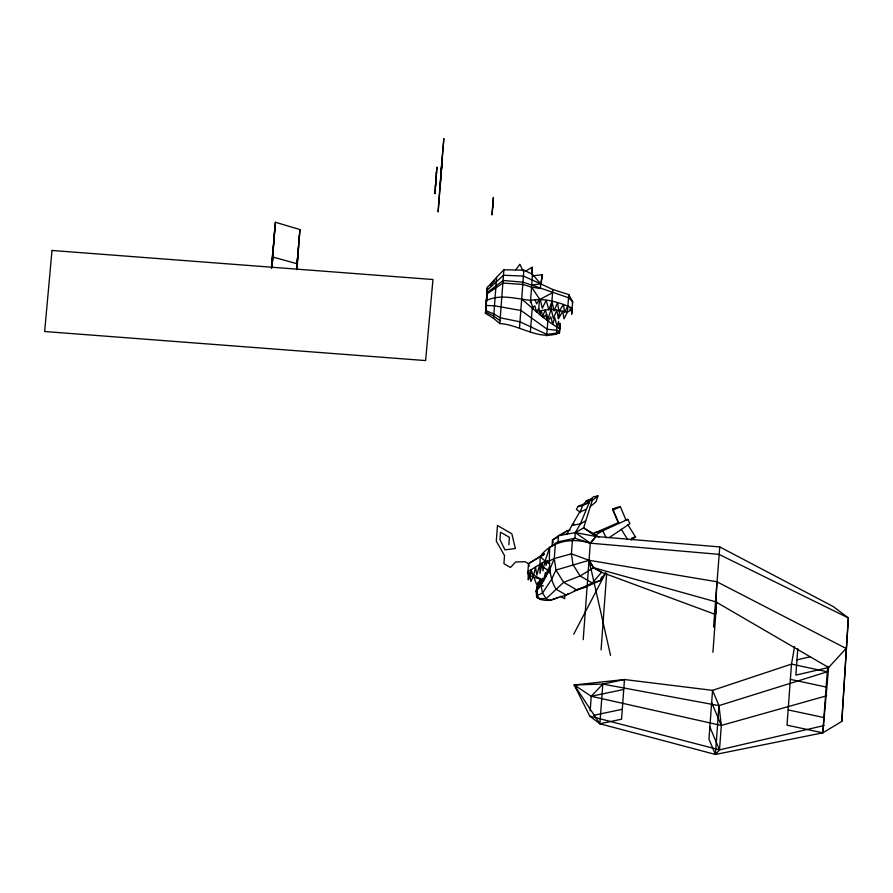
<?xml version="1.0" encoding="UTF-8"?>
<svg xmlns="http://www.w3.org/2000/svg" width="893" height="893" viewBox="0 0 893 893"><rect width="100%" height="100%" fill="white"/><g stroke="black" fill="none" stroke-linecap="round" stroke-linejoin="round"><path stroke-width="1.34" d="M794.603 646.521L791.499 664.102L787.012 725.161L822.799 732.829L827.286 671.782L791.499 664.102L712.558 690.356L624.475 679.528L574.221 684.976L589.782 716.13L599.884 723.765L715.405 754.462L822.799 732.829L841.809 721.41L848.35 617.923L718.91 554.33L590.306 543.19L574.913 538.267L558.047 541.783L549.664 547.42C549.24 561.474 548.436 576.699 556.015 589.19L566.195 595.062L592.282 582.995L600.431 580.417L605.454 572.77M716.376 602.005L715.405 614.451L601.491 572.29L593.633 567.702L589.045 560.291L571.408 553.827L554.285 558.516L549.307 561.005L545.121 561.117L527.897 571.665L529.437 577.771L531.491 569.656M549.798 573.094L549.932 569.109L554.285 558.516L555.357 543.815L558.047 541.783L558.493 535.688L567.423 530.643L570.125 530.185M440.115 187.095L442.113 160.796L441.935 163.832M558.292 597.183C551.774 601.067 542.955 601.826 536.637 597.194L537.151 595.475L542.52 593.075L551.483 579.535L555.971 570.08L589.045 560.291L716.889 581.767L715.405 614.451L716.309 602.105M841.809 721.41L848.35 617.923L833.091 606.459L719.758 546.929L595.932 536.47L575.326 532.596L558.493 535.688L552.488 540.098L552.086 545.59M493.528 318.321L485.502 313.354L486.54 300.439C500.683 293.83 515.942 298.82 530.621 300.383C544.63 297.76 559.498 302.281 572.145 308.074L571.676 314.314L572.614 301.711L568.785 294.601L552.767 289.511L540.656 283.862L532.462 274.296L523.867 270.177L503.875 269.753L496.608 277.332L493.528 318.321L499.823 323.556C519.882 324.695 539.339 341.372 559.409 332.843L559.531 331.459L556.707 330.276L547.208 329.227L520.976 310.474L494.566 305.819L486.16 305.473L485.759 310.608L493.918 313.956L500.337 317.808L520.072 321.848L546.795 334.417L556.473 333.134L559.531 331.459M503.875 269.753L499.823 323.556M523.867 270.177L519.503 328.032M532.462 274.296L531.726 285.101L568.584 297.749L572.614 301.711L572.469 303.285M552.566 292.681L540.265 299.289L542.263 308.331L546.181 300.305L548.871 309.938L551.93 301.287L552.767 289.511M436.777 168.911L436.878 167.315L436.041 178.176L436.554 171.981M485.881 307.661L485.502 313.354L487.466 287.312L486.361 301.12L487.288 290.158L503.529 275.245L523.499 276.082L540.656 283.862L540.365 288.539L531.592 287.155L522.896 284.465L502.971 283.048L487.02 293.897L487.466 287.312L496.608 277.332M568.785 294.601L567.412 312.126L563.996 318.868L562.78 311.266L558.404 318.656L556.774 310.161L553.347 318.477L551.227 309.134L551.74 303.408M271.472 268.101L275.379 222.257L299.959 229.568L296.811 269.351M296.621 269.117L297.425 258.088M435.695 183.701L436.242 176.211L434.88 193.759L435.695 183.701L435.393 187.05M492.836 204.888L493.382 197.386L492.021 214.945L492.836 204.888L492.523 208.225M271.628 267.387L273.113 247.205M271.74 268L275.379 222.257M271.941 267.297L274.709 229.613M296.666 269.653L297.559 257.541M297.86 253.512L298.15 249.471M299.423 235.428L297.056 267.71L297.414 263.826L272.778 257.017L271.885 266.918M436.398 173.912L436.878 167.315M500.08 320.676L493.729 316.133L485.636 311.981M508.854 544.797L509.401 537.296L500.526 532.172L499.968 539.685L504.947 549.842L515.35 548.548L511.856 533.802L497.457 525.497L496.307 541.147L504.523 555.569L503.92 563.706L510.472 567.49L515.641 561.976L525.039 561.708L528.489 563.706L529.281 566.207M530.42 302.649L531.592 287.155L539.606 299.177L538.635 309.759M543.904 554.486L528.489 563.706L527.897 571.665L528.756 573.373M537.162 591.579L536.738 593.934L536.916 586.79L536.235 591.278L536.637 597.194L541.247 599.672M544.819 561.329L543 570.783L542.129 563.26L539.941 573.429L540.153 556.54C551.539 540.756 572.67 537.586 590.306 543.19L595.977 536.459L590.306 543.19L583.218 639.634M521.825 299.166C534.137 309.581 545.869 320.777 559.732 328.724L559.409 332.843L556.428 333.379L556.395 334.027L557.02 326.202L558.571 321.435L559.275 328.3L560.123 323.433L559.677 329.428L560.023 324.505L559.476 327.91M564.956 594.66L564.655 598.734L560.291 596.211M590.173 710.839L591.233 696.283L602.797 684.083L624.475 679.528L621.561 719.211L599.884 723.765L574.221 684.976L602.797 684.083L718.988 705.615L827.286 671.782L827.766 666.334M601.067 649.925L606.693 573.306M599.884 723.765L602.797 684.083M713.574 627.031L719.758 546.929M712.927 652.325L716.655 601.569M715.405 754.462L718.988 705.615L712.558 690.356L708.964 739.203L715.405 754.462L719.512 749.874L824.15 725.518M589.782 716.13L719.512 749.874L721.31 725.451L718.988 705.615M797.795 648.742L795.853 675.108L828.615 667.517L846.106 648.452L716.889 581.767M297.001 269.195L297.414 263.826M486.16 305.473L486.54 300.439M530.353 332.051L532.273 307.929L534.773 305.786L536.671 311.824L538.769 308.598L539.919 314.682L541.225 311.065L543.257 317.629L545.668 314.983L547.777 321.614L546.661 335.88M271.963 267.61L272.778 257.017M441.734 165.004L441.086 173.242L442.113 160.796M822.799 732.829L828.615 667.517L715.728 601.804L593.633 567.702L589.045 560.291L610.544 655.395M297.838 252.998L298.474 245.966M298.787 242.449L299.959 229.568M435.728 182.54L435.974 179.806M492.869 203.716L493.115 200.981M525.81 271.014L532.217 267.219L532.094 274.095M532.317 275.915L542.464 274.698L540.857 284.409M559.61 330.12L559.732 328.724M540.098 314.414L539.216 310.898L551.227 309.134L567.412 312.126L572.011 309.648L572.145 308.074L569.98 307.906M558.404 318.656L559.777 310.708M540.79 283.795L542.464 274.698M529.136 576.007L528.276 579.914L528.02 571.9M590.306 543.19L575.326 532.596L583.631 527.908L592.617 499.109L590.039 500.56L580.405 523.856L575.326 532.596L574.913 538.267L572.413 540.165L571.408 553.827L572.982 564.588L580.104 575.974L592.282 582.995L601.592 572.257L593.678 567.691L580.104 575.974L563.628 582.325L546.159 598.667L539.372 598.589L537.151 595.475L536.235 591.278L538.2 582.392L538.468 588.498L540.209 580.852L542.52 593.075L546.159 598.667L549.273 600.464L566.195 595.062L568.406 593.521M529.437 577.771L531.223 569.801L533.344 576.365L535.532 567.379L536.883 575.092L539.517 565.146M547.208 561.061L546.036 565.436L545.121 561.117L549.664 547.42M588.621 500.839L593.499 496.843L597.975 495.827L596.022 501.855L590.173 506.666M551.227 309.134L548.079 318.567L545.299 310.005L542.285 316.825M601.692 576.923L600.431 580.417L585.484 587.103L576.722 589.882L563.628 582.325L555.971 570.08L554.285 558.516M580.015 512.035L582.716 505.505L589.213 502.569L584.58 503.518L578.072 506.465L576.398 509.39L580.015 512.035L586.511 509.088M532.954 577.001L530.889 581.488L529.616 575.081L532.954 577.001L541.504 579.512L544.652 578.485M587.65 501.643L588.565 499.801L592.617 499.109M573.741 634.164L605.61 573.027M567.993 305.707L564.599 312.193L563.405 304.446L559.051 311.501L557.444 302.805L554.04 310.876L551.93 301.287M580.171 511.187L566.91 534.148M584.58 503.518L585.841 501.341L588.565 499.801M547.777 321.614L550.713 316.814L552.756 324.081L554.776 317.741L557.02 326.202M539.606 299.177L536.637 303.888L535.119 299.78M515.83 269.809L519.86 264.261L523.131 271.137M540.912 579.334L536.749 584.803L533.891 577.28M536.235 591.278L541.069 585.261L549.932 569.109L549.217 567.256L547.978 572.681L547.699 569.31L545.846 576.554L545.411 572.525L543.424 580.963L542.788 578.24L541.069 585.261L543.413 585.964M490.078 285.782L494.633 280.949M592.126 500.638L597.975 495.827M487.109 292.681L503.15 280.491L523.052 282.177L531.726 285.101L540.656 283.862M560.525 535.566L567.423 530.643M544.306 553.638L528.489 563.706M609.193 537.686L629.967 523.588L627.801 519.402L625.256 519.949M631.094 540.008L635.526 536.994L627.991 524.928M592.74 533.824L618.269 522.639L618.882 523.454L612.62 509.155L616.471 507.525L620.401 506.722L626.049 520.206M595.977 536.459L583.631 527.908L595.81 534.929L602.663 530.822L627.801 519.402M574.166 524.169L571.989 525.397L580.405 523.856L585.54 520.954M557.076 537.508L552.488 540.098L553.269 542.721M543.815 554.52L540.153 556.54L545.121 561.117L549.641 563.717M613.234 509.981L620.401 506.722M631.396 538.233L635.526 536.994M574.221 590.463L585.484 587.103M574.221 684.976L591.233 696.283L721.31 725.451L826.706 695.77M796.98 659.849L810.085 656.813M595.017 532.462L602.663 530.822L606.369 537.988M591.233 696.283L623.749 689.452M593.845 715.271L622.287 709.288M578.072 506.465L582.716 505.505M585.841 501.341L590.039 500.56M569.834 309.48L572.011 309.648M790.383 679.372L826.159 687.041M788.139 709.902L823.926 717.57M540.645 565.794L548.38 570.259M529.739 572.726L541.504 579.512L542.341 582.08M595.81 534.929L598.835 537.218M533.065 308.855L530.621 300.383M621.294 529.292L627.511 539.316M711.654 702.568L721.31 725.451M709.868 726.991L719.512 749.874M612.62 509.155L618.269 522.639M532.217 267.219L532.306 274.676M442.035 158.586L438.117 211.998L443.854 138.538L442.035 158.586M52.006 250.464L44.65 331.515L425.615 360.582L432.971 279.52L52.006 250.464"/></g></svg>
